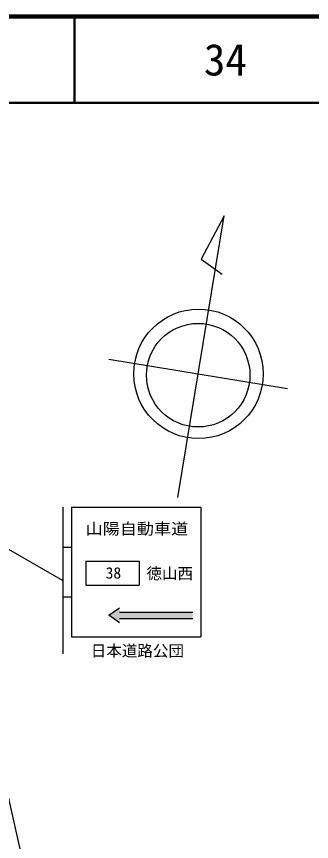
# Model space of a CAD drawing. Units: millimetres at full size, sheet at 1:1000; details may follow other scales. Extents: x 40000 to 680000, y 20000 to 380000.
# Drawn here: x 537281 to 571485, y 284496 to 380000 of the extents above; entities that cross this region are included whole.
import ezdxf
from ezdxf.enums import TextEntityAlignment as Align

# ---------------------------------------------------------------- set-up
doc = ezdxf.new("R2010")
doc.units = ezdxf.units.MM
doc.header["$LTSCALE"] = 1000
for name, color, linetype, lineweight in [('M-BMK-OTRS', 5, 'Continuous', 25), ('M-BMK-SRVR', 3, 'Continuous', 25), ('M-STR-STRC', 7, 'Continuous', 25), ('M-TTL', 2, 'Continuous', 140), ('M-TTL-LINE', 7, 'Continuous', 50)]:
    doc.layers.add(name, color=color, linetype=linetype, lineweight=lineweight)
doc.layers.add('M-TTL-TXT', color=7, linetype='Continuous')
doc.styles.add('ＭＳ ゴシック', font='')
doc.styles.get('ＭＳ ゴシック').set_extended_font_data('MS Gothic')

msp = doc.modelspace()

# ---------------------------------------------------------------- hatches: boundary and pattern name
at = {"layer": 'M-STR-STRC'}
for points in [[(547975, 310687), (549225, 311562), (549225, 311062), (549225, 310312), (549225, 309812)], [(549225, 311562), (549225, 311062), (549225, 310312), (549225, 309812), (547975, 310687)], [(547975, 310687), (549225, 311562), (549225, 311062), (549225, 310312), (549225, 309812)], [(547975, 310687), (548511, 311062), (549225, 311062), (549225, 310312), (549225, 309812)], [(549225, 311062), (557725, 311062), (557725, 310312), (553850, 310312), (553100, 310312), (549225, 310312)], [(549225, 311062), (553100, 311062), (553100, 310312), (549225, 310312)], [(549225, 311062), (557725, 311062), (557725, 310312), (553850, 310312), (553100, 310312), (549225, 310312)], [(553850, 311062), (557725, 311062), (557725, 310312), (553850, 310312)]]:
    msp.add_hatch(color=256, dxfattribs=at).paths.add_polyline_path(points)

# ---------------------------------------------------------------- linework, layer by layer
at = {"layer": 'M-BMK-OTRS'}
msp.add_line((538676, 279349), (522893, 349182), dxfattribs=at)
at = {"layer": 'M-BMK-SRVR'}
for p, q in [((555998, 324332), (561341, 356926)), ((561341, 356926), (558690, 351917)), ((558690, 351917), (561119, 350155)), ((547982, 340339), (568705, 336942))]:
    msp.add_line(p, q, dxfattribs=at)
for centre, radius in [((558385, 338634), 7500), ((558351, 338480), 6000)]:
    msp.add_circle(centre, radius, dxfattribs=at)
at = {"layer": 'M-STR-STRC'}
for p, q in [((528258, 322993), (542641, 314705)), ((542641, 323205), (542641, 306205)), ((543641, 323205), (558641, 323205)), ((543641, 323205), (543641, 308205)), ((558641, 323205), (558641, 308205)), ((542641, 318580), (543641, 318580)), ((545319, 316953), (551519, 316953)), ((545319, 316953), (545319, 314153)), ((551519, 316953), (551519, 314153)), ((545319, 314153), (551519, 314153)), ((542641, 312830), (543641, 312830)), ((547975, 310687), (549225, 311562)), ((549225, 309812), (547975, 310687)), ((549225, 311062), (557725, 311062)), ((549225, 311062), (557725, 311062)), ((549225, 310312), (557725, 310312)), ((549225, 310312), (557725, 310312)), ((543641, 308205), (558641, 308205))]:
    msp.add_line(p, q, dxfattribs=at)
at = {"layer": 'M-TTL'}
msp.add_line((680000, 380000), (40000, 380000), dxfattribs=at)
at = {"layer": 'M-TTL-LINE'}
for p, q in [((543997, 380000), (543997, 370000)), ((40000, 370000), (680000, 370000))]:
    msp.add_line(p, q, dxfattribs=at)

# ---------------------------------------------------------------- texts
at = {"layer": 'M-STR-STRC', "style": 'ＭＳ ゴシック', "width": 1.1}
msp.add_text('山陽自動車道', height=1320, dxfattribs=at).set_placement((551240, 320697), align=Align.MIDDLE_CENTER)
at = {"layer": 'M-STR-STRC', "style": 'ＭＳ ゴシック'}
for s, p in [('38', (548519, 315588)), ('徳山西', (555050, 315525)), ('日本道路公団', (551297, 306572))]:
    msp.add_text(s, height=1320, dxfattribs=at).set_placement(p, align=Align.MIDDLE_CENTER)
at = {"layer": 'M-TTL-TXT', "style": 'ＭＳ ゴシック'}
msp.add_text('34', height=3666, dxfattribs=at).set_placement((561497, 375000), align=Align.MIDDLE_CENTER)

doc.saveas('drawing.dxf')
